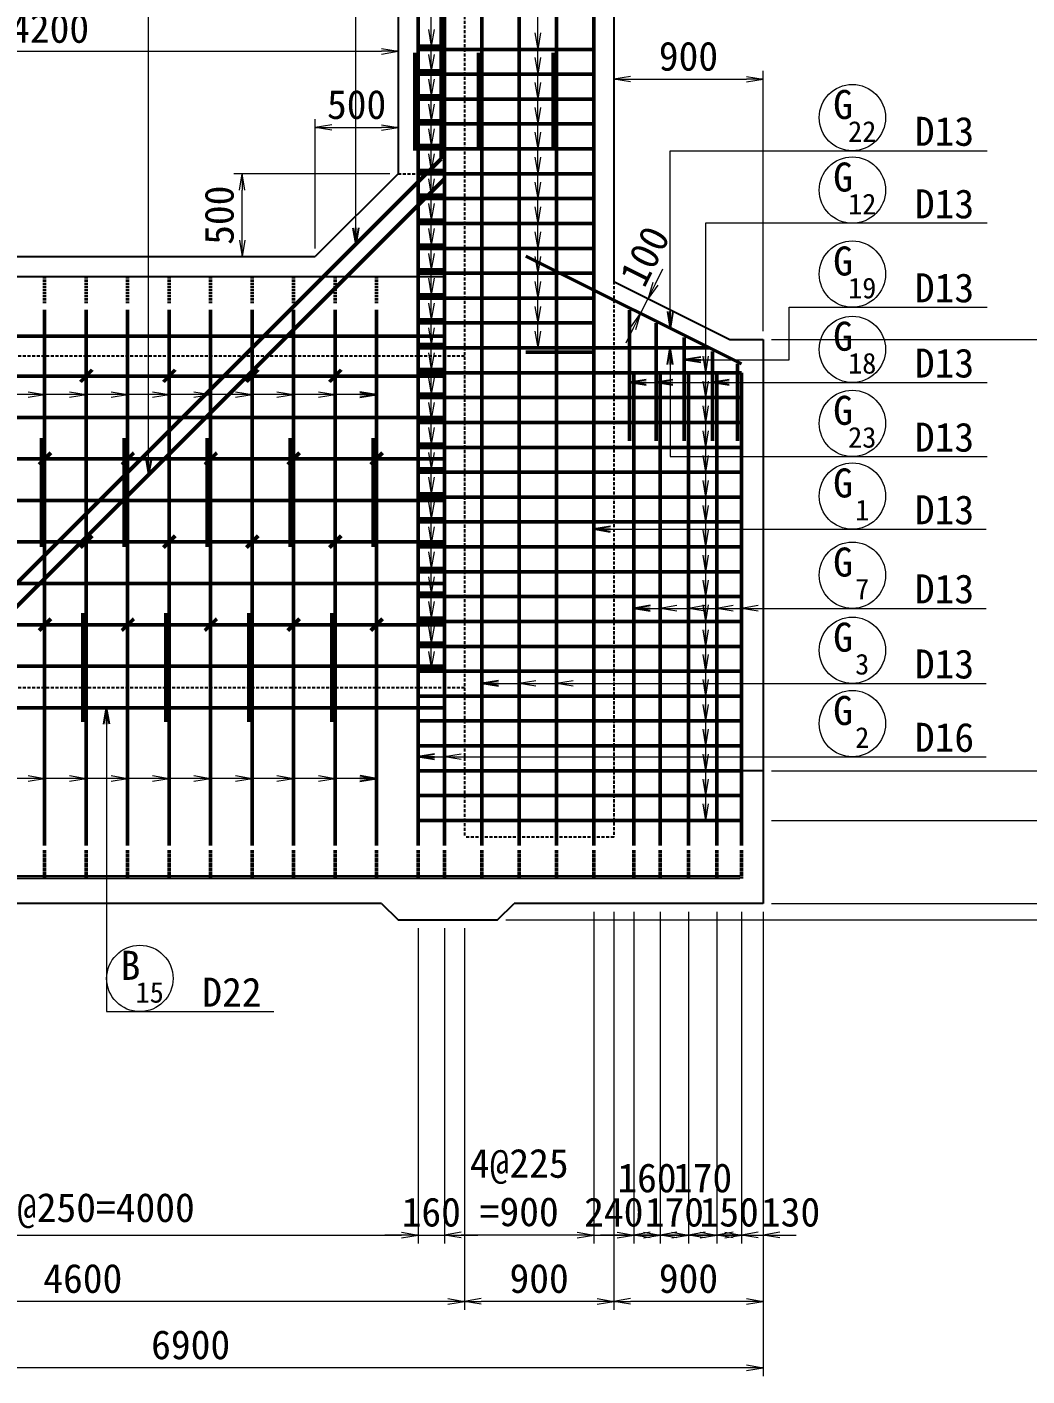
# Model space of a CAD drawing. Header units: millimetres. Extents: x 169470 to 758170, y -17820 to 11880.
# Drawn here: x 322708 to 328735, y -6725 to 1410 of the extents above; entities that cross this region are included whole.
import ezdxf
from ezdxf.enums import TextEntityAlignment as Align

# ---------------------------------------------------------------- set-up
doc = ezdxf.new("R2010")
doc.units = ezdxf.units.MM
doc.header["$LTSCALE"] = 50
doc.header["$PDSIZE"] = 300
doc.linetypes.add('DASHED2', pattern=[0.375, 0.25, -0.125])
doc.layers.get('Defpoints').update_dxf_attribs({"color": 151})
for name, color, linetype, lineweight in [('D-STR', 1, 'Continuous', 25), ('D-STR-DIM', 7, 'Continuous', 13), ('D-STR-HTXT', 7, 'Continuous', 13), ('D-STR-STR1', 2, 'Continuous', 50), ('D-STR-STR3', 4, 'Continuous', 50), ('D-STR-STR4', 1, 'Continuous', 50), ('D-STR-STR5', 6, 'Continuous', 50), ('D-STR-TXT', 7, 'Continuous', 13)]:
    doc.layers.add(name, color=color, linetype=linetype, lineweight=lineweight)
doc.styles.add('YOKO_GOTHIC', font='MS Gothic.ttf')
doc.dimstyles.new('S50', dxfattribs={"dimscale": 50, "dimtxt": 3.5, "dimasz": 2, "dimexe": 1, "dimexo": 1, "dimgap": 1, "dimtad": 1, "dimdec": 0, "dimzin": 1, "dimdsep": 46, "dimtxsty": 'YOKO_GOTHIC', "dimblk": 'OPEN', "dimcen": 0, "dimclrd": 256, "dimclre": 256, "dimclrt": 256, "dimaunit": 1, "dimadec": 3, "dimazin": 0, "dimtfac": 1, "dimtdec": 0, "dimtix": 1, "dimtmove": 2, "dimatfit": 3, "dimldrblk": 'OPEN', "dimfxl": 1, "dimlwd": -1, "dimlwe": -1, "dimarcsym": 2})

# ---------------------------------------------------------------- blocks, each defined once
blk = doc.blocks.new('_Open')
at = {"color": 0, "linetype": 'ByBlock', "lineweight": -2}
for p, q in [((-1, 0.167), (0, 0)), ((-1, -0.167), (0, 0)), ((0, 0), (-1, 0))]:
    blk.add_line(p, q, dxfattribs=at)
blk = doc.blocks.new('*D3382')
at = {"layer": 'D-STR-DIM', "transparency": 16777216}
for p, q in [((327044.2, 4425.4), (331144.3, 4425.4)), ((331094.3, -3774.6), (331094.3, 4325.4)), ((327194.3, -3874.6), (331144.3, -3874.6))]:
    blk.add_line(p, q, dxfattribs=at)
at = {"layer": 'Defpoints', "color": 0, "transparency": 16777216}
for p in [(326994.2, 4425.4), (331094.3, 4425.4), (327144.3, -3874.6)]:
    blk.add_point(p, dxfattribs=at)
at = {"layer": 'D-STR-DIM', "transparency": 16777216, "xscale": 100, "yscale": 100, "zscale": 100}
for p, rotation in [((331094.3, 4425.4), 90), ((331094.3, -3874.6), 270)]:
    blk.add_blockref('_Open', p, dxfattribs=dict(at, rotation=rotation))
at = {"layer": 'D-STR-DIM', "transparency": 16777216, "insert": (330956.8, 275.4), "char_height": 175, "attachment_point": 5, "rotation": 90, "style": 'YOKO_GOTHIC'}
blk.add_mtext('8300', dxfattribs=at)
blk = doc.blocks.new('*D3383')
at = {"layer": 'D-STR-DIM', "transparency": 16777216}
for p, q in [((327194.3, -3074.6), (330394.3, -3074.6)), ((330344.3, -3774.6), (330344.3, -3174.6)), ((327194.3, -3874.6), (330394.3, -3874.6))]:
    blk.add_line(p, q, dxfattribs=at)
at = {"layer": 'Defpoints', "color": 0, "transparency": 16777216}
for p in [(327144.3, -3074.6), (330344.3, -3074.6), (327144.3, -3874.6)]:
    blk.add_point(p, dxfattribs=at)
at = {"layer": 'D-STR-DIM', "transparency": 16777216, "xscale": 100, "yscale": 100, "zscale": 100}
for p, rotation in [((330344.3, -3074.6), 90), ((330344.3, -3874.6), 270)]:
    blk.add_blockref('_Open', p, dxfattribs=dict(at, rotation=rotation))
at = {"layer": 'D-STR-DIM', "transparency": 16777216, "insert": (330206.8, -3474.6), "char_height": 175, "attachment_point": 5, "rotation": 90, "style": 'YOKO_GOTHIC'}
blk.add_mtext('800', dxfattribs=at)
blk = doc.blocks.new('*D3384')
at = {"layer": 'D-STR-DIM', "transparency": 16777216}
for p, q in [((327044.3, 3725.4), (330394.3, 3725.4)), ((330344.3, -374.6), (330344.3, 3625.4)), ((327194.3, -474.6), (330394.3, -474.6))]:
    blk.add_line(p, q, dxfattribs=at)
at = {"layer": 'Defpoints', "color": 0, "transparency": 16777216}
for p in [(326994.3, 3725.4), (330344.3, 3725.4), (327144.3, -474.6)]:
    blk.add_point(p, dxfattribs=at)
at = {"layer": 'D-STR-DIM', "transparency": 16777216, "xscale": 100, "yscale": 100, "zscale": 100}
for p, rotation in [((330344.3, 3725.4), 90), ((330344.3, -474.6), 270)]:
    blk.add_blockref('_Open', p, dxfattribs=dict(at, rotation=rotation))
at = {"layer": 'D-STR-DIM', "transparency": 16777216, "insert": (330206.8, 1625.4), "char_height": 175, "attachment_point": 5, "rotation": 90, "style": 'YOKO_GOTHIC'}
blk.add_mtext('4200', dxfattribs=at)
blk = doc.blocks.new('*D4557')
at = {"layer": 'D-STR-DIM', "transparency": 16777216}
for p, q in [((324444.3, 75.4), (324444.3, 854.3)), ((324944.3, 575.4), (324944.3, 854.3)), ((324544.3, 804.3), (324844.3, 804.3))]:
    blk.add_line(p, q, dxfattribs=at)
at = {"layer": 'Defpoints', "color": 0, "transparency": 16777216}
for p in [(324944.3, 804.3), (324944.3, 525.4), (324444.3, 25.4)]:
    blk.add_point(p, dxfattribs=at)
at = {"layer": 'D-STR-DIM', "transparency": 16777216, "xscale": 100, "yscale": 100, "zscale": 100, "rotation": 180}
blk.add_blockref('_Open', (324444.3, 804.3), dxfattribs=at)
at = {"layer": 'D-STR-DIM', "transparency": 16777216, "xscale": 100, "yscale": 100, "zscale": 100}
blk.add_blockref('_Open', (324944.3, 804.3), dxfattribs=at)
at = {"layer": 'D-STR-DIM', "transparency": 16777216, "insert": (324694.3, 941.8), "char_height": 175, "attachment_point": 5, "style": 'YOKO_GOTHIC'}
blk.add_mtext('500', dxfattribs=at)
blk = doc.blocks.new('*D3386')
at = {"layer": 'D-STR-DIM', "transparency": 16777216}
for p, q in [((320244, -3924.6), (320244, -6724.6)), ((327144.3, -3924.6), (327144.3, -6724.6)), ((327044.3, -6674.6), (320344, -6674.6))]:
    blk.add_line(p, q, dxfattribs=at)
at = {"layer": 'Defpoints', "color": 0, "transparency": 16777216}
for p in [(320244, -3874.6), (327144.3, -3874.6), (320244, -6674.6)]:
    blk.add_point(p, dxfattribs=at)
at = {"layer": 'D-STR-DIM', "transparency": 16777216, "xscale": 100, "yscale": 100, "zscale": 100, "rotation": 180}
blk.add_blockref('_Open', (320244, -6674.6), dxfattribs=at)
at = {"layer": 'D-STR-DIM', "transparency": 16777216, "xscale": 100, "yscale": 100, "zscale": 100}
blk.add_blockref('_Open', (327144.3, -6674.6), dxfattribs=at)
at = {"layer": 'D-STR-DIM', "transparency": 16777216, "insert": (323694.2, -6537.1), "char_height": 175, "attachment_point": 5, "style": 'YOKO_GOTHIC'}
blk.add_mtext('6900', dxfattribs=at)
blk = doc.blocks.new('*D3387')
at = {"layer": 'D-STR-DIM', "transparency": 16777216}
for p, q in [((326244.3, -3924.6), (326244.3, -6324.6)), ((327144.3, -3924.6), (327144.3, -6324.6)), ((327044.3, -6274.6), (326344.3, -6274.6))]:
    blk.add_line(p, q, dxfattribs=at)
at = {"layer": 'Defpoints', "color": 0, "transparency": 16777216}
for p in [(326244.3, -3874.6), (327144.3, -3874.6), (326244.3, -6274.6)]:
    blk.add_point(p, dxfattribs=at)
at = {"layer": 'D-STR-DIM', "transparency": 16777216, "xscale": 100, "yscale": 100, "zscale": 100, "rotation": 180}
blk.add_blockref('_Open', (326244.3, -6274.6), dxfattribs=at)
at = {"layer": 'D-STR-DIM', "transparency": 16777216, "xscale": 100, "yscale": 100, "zscale": 100}
blk.add_blockref('_Open', (327144.3, -6274.6), dxfattribs=at)
at = {"layer": 'D-STR-DIM', "transparency": 16777216, "insert": (326694.3, -6137.1), "char_height": 175, "attachment_point": 5, "style": 'YOKO_GOTHIC'}
blk.add_mtext('900', dxfattribs=at)
blk = doc.blocks.new('*D3388')
at = {"layer": 'D-STR-DIM', "transparency": 16777216}
for p, q in [((326244.3, -3924.6), (326244.3, -6324.6)), ((325344.3, -4024.6), (325344.3, -6324.6)), ((326144.3, -6274.6), (325444.3, -6274.6))]:
    blk.add_line(p, q, dxfattribs=at)
at = {"layer": 'Defpoints', "color": 0, "transparency": 16777216}
for p in [(326244.3, -3874.6), (325344.3, -3974.6), (325344.3, -6274.6)]:
    blk.add_point(p, dxfattribs=at)
at = {"layer": 'D-STR-DIM', "transparency": 16777216, "xscale": 100, "yscale": 100, "zscale": 100, "rotation": 180}
blk.add_blockref('_Open', (325344.3, -6274.6), dxfattribs=at)
at = {"layer": 'D-STR-DIM', "transparency": 16777216, "xscale": 100, "yscale": 100, "zscale": 100}
blk.add_blockref('_Open', (326244.3, -6274.6), dxfattribs=at)
at = {"layer": 'D-STR-DIM', "transparency": 16777216, "insert": (325794.3, -6137.1), "char_height": 175, "attachment_point": 5, "style": 'YOKO_GOTHIC'}
blk.add_mtext('900', dxfattribs=at)
blk = doc.blocks.new('*D3389')
at = {"layer": 'D-STR-DIM', "transparency": 16777216}
for p, q in [((320744, -3924.6), (320744, -6324.6)), ((325344.3, -4024.6), (325344.3, -6324.6)), ((325244.3, -6274.6), (320844, -6274.6))]:
    blk.add_line(p, q, dxfattribs=at)
at = {"layer": 'Defpoints', "color": 0, "transparency": 16777216}
for p in [(320744, -3874.6), (325344.3, -3974.6), (320744, -6274.6)]:
    blk.add_point(p, dxfattribs=at)
at = {"layer": 'D-STR-DIM', "transparency": 16777216, "xscale": 100, "yscale": 100, "zscale": 100, "rotation": 180}
blk.add_blockref('_Open', (320744, -6274.6), dxfattribs=at)
at = {"layer": 'D-STR-DIM', "transparency": 16777216, "xscale": 100, "yscale": 100, "zscale": 100}
blk.add_blockref('_Open', (325344.3, -6274.6), dxfattribs=at)
at = {"layer": 'D-STR-DIM', "transparency": 16777216, "insert": (323044.2, -6137.1), "char_height": 175, "attachment_point": 5, "style": 'YOKO_GOTHIC'}
blk.add_mtext('4600', dxfattribs=at)
blk = doc.blocks.new('*D3391')
at = {"layer": 'D-STR-DIM', "transparency": 16777216}
for p, q in [((321064, -3924.6), (321064, -5924.6)), ((325064.3, -4024.6), (325064.3, -5924.6)), ((321164, -5874.6), (324964.3, -5874.6))]:
    blk.add_line(p, q, dxfattribs=at)
at = {"layer": 'Defpoints', "color": 0, "transparency": 16777216}
for p in [(321064, -3874.6), (325064.3, -3974.6), (325064.3, -5874.6)]:
    blk.add_point(p, dxfattribs=at)
at = {"layer": 'D-STR-DIM', "transparency": 16777216, "xscale": 100, "yscale": 100, "zscale": 100, "rotation": 180}
blk.add_blockref('_Open', (321064, -5874.6), dxfattribs=at)
at = {"layer": 'D-STR-DIM', "transparency": 16777216, "xscale": 100, "yscale": 100, "zscale": 100}
blk.add_blockref('_Open', (325064.3, -5874.6), dxfattribs=at)
at = {"layer": 'D-STR-DIM', "transparency": 16777216, "insert": (323064.2, -5727.7), "char_height": 175, "attachment_point": 5, "style": 'YOKO_GOTHIC'}
blk.add_mtext('16@250=4000', dxfattribs=at)
blk = doc.blocks.new('*D3392')
at = {"layer": 'D-STR-DIM', "transparency": 16777216}
for p, q in [((325064.3, -4024.6), (325064.3, -5924.6)), ((325224.3, -4024.6), (325224.3, -5924.6)), ((324964.3, -5874.6), (324864.3, -5874.6)), ((325064.3, -5874.6), (325224.3, -5874.6)), ((325324.3, -5874.6), (325424.3, -5874.6))]:
    blk.add_line(p, q, dxfattribs=at)
at = {"layer": 'Defpoints', "color": 0, "transparency": 16777216}
for p in [(325064.3, -3974.6), (325224.3, -3974.6), (325224.3, -5874.6)]:
    blk.add_point(p, dxfattribs=at)
at = {"layer": 'D-STR-DIM', "transparency": 16777216, "xscale": 100, "yscale": 100, "zscale": 100}
blk.add_blockref('_Open', (325064.3, -5874.6), dxfattribs=at)
at = {"layer": 'D-STR-DIM', "transparency": 16777216, "xscale": 100, "yscale": 100, "zscale": 100, "rotation": 180}
blk.add_blockref('_Open', (325224.3, -5874.6), dxfattribs=at)
at = {"layer": 'D-STR-DIM', "transparency": 16777216, "insert": (325144.3, -5737.1), "char_height": 175, "attachment_point": 5, "style": 'YOKO_GOTHIC'}
blk.add_mtext('160', dxfattribs=at)
blk = doc.blocks.new('*D3393')
at = {"layer": 'D-STR-DIM', "transparency": 16777216}
for p, q in [((326124.3, -3924.6), (326124.3, -5924.6)), ((326364.3, -3924.6), (326364.3, -5924.6)), ((326024.3, -5874.6), (325924.3, -5874.6)), ((326124.3, -5874.6), (326364.3, -5874.6)), ((326464.3, -5874.6), (326564.3, -5874.6))]:
    blk.add_line(p, q, dxfattribs=at)
at = {"layer": 'Defpoints', "color": 0, "transparency": 16777216}
for p in [(326124.3, -3874.6), (326364.3, -3874.6), (326364.3, -5874.6)]:
    blk.add_point(p, dxfattribs=at)
at = {"layer": 'D-STR-DIM', "transparency": 16777216, "xscale": 100, "yscale": 100, "zscale": 100}
blk.add_blockref('_Open', (326124.3, -5874.6), dxfattribs=at)
at = {"layer": 'D-STR-DIM', "transparency": 16777216, "xscale": 100, "yscale": 100, "zscale": 100, "rotation": 180}
blk.add_blockref('_Open', (326364.3, -5874.6), dxfattribs=at)
at = {"layer": 'D-STR-DIM', "transparency": 16777216, "insert": (326244.3, -5737.1), "char_height": 175, "attachment_point": 5, "style": 'YOKO_GOTHIC'}
blk.add_mtext('240', dxfattribs=at)
blk = doc.blocks.new('*D3395')
at = {"layer": 'D-STR-DIM', "transparency": 16777216}
for p, q in [((326124.3, -3924.6), (326124.3, -5924.6)), ((325224.3, -4024.6), (325224.3, -5924.6)), ((326024.3, -5874.6), (325324.3, -5874.6))]:
    blk.add_line(p, q, dxfattribs=at)
at = {"layer": 'Defpoints', "color": 0, "transparency": 16777216}
for p in [(326124.3, -3874.6), (325224.3, -3974.6), (325224.3, -5874.6)]:
    blk.add_point(p, dxfattribs=at)
at = {"layer": 'D-STR-DIM', "transparency": 16777216, "xscale": 100, "yscale": 100, "zscale": 100, "rotation": 180}
blk.add_blockref('_Open', (325224.3, -5874.6), dxfattribs=at)
at = {"layer": 'D-STR-DIM', "transparency": 16777216, "xscale": 100, "yscale": 100, "zscale": 100}
blk.add_blockref('_Open', (326124.3, -5874.6), dxfattribs=at)
at = {"layer": 'D-STR-DIM', "transparency": 16777216, "insert": (325674.3, -5589), "char_height": 175, "attachment_point": 5, "style": 'YOKO_GOTHIC'}
blk.add_mtext('4@225\\P=900', dxfattribs=at)
blk = doc.blocks.new('*D3396')
at = {"layer": 'D-STR-DIM', "transparency": 16777216}
for p, q in [((326364.3, -3924.6), (326364.3, -5924.6)), ((326524.3, -3924.6), (326524.3, -5924.6)), ((326264.3, -5874.6), (326164.3, -5874.6)), ((326364.3, -5874.6), (326524.3, -5874.6)), ((326624.3, -5874.6), (326724.3, -5874.6))]:
    blk.add_line(p, q, dxfattribs=at)
at = {"layer": 'Defpoints', "color": 0, "transparency": 16777216}
for p in [(326364.3, -3874.6), (326524.3, -3874.6), (326524.3, -5874.6)]:
    blk.add_point(p, dxfattribs=at)
at = {"layer": 'D-STR-DIM', "transparency": 16777216, "xscale": 100, "yscale": 100, "zscale": 100}
blk.add_blockref('_Open', (326364.3, -5874.6), dxfattribs=at)
at = {"layer": 'D-STR-DIM', "transparency": 16777216, "xscale": 100, "yscale": 100, "zscale": 100, "rotation": 180}
blk.add_blockref('_Open', (326524.3, -5874.6), dxfattribs=at)
at = {"layer": 'D-STR-DIM', "transparency": 16777216, "insert": (326444.3, -5530.8), "char_height": 175, "attachment_point": 5, "style": 'YOKO_GOTHIC'}
blk.add_mtext('160', dxfattribs=at)
blk = doc.blocks.new('*D4558')
at = {"layer": 'D-STR-DIM', "transparency": 16777216}
for p, q in [((327014.3, -3924.6), (327014.3, -5924.6)), ((327144.3, -3924.6), (327144.3, -5924.6)), ((326914.3, -5874.6), (326814.3, -5874.6)), ((327014.3, -5874.6), (327144.3, -5874.6)), ((327244.3, -5874.6), (327344.3, -5874.6))]:
    blk.add_line(p, q, dxfattribs=at)
at = {"layer": 'Defpoints', "color": 0, "transparency": 16777216}
for p in [(327014.3, -3874.6), (327144.3, -3874.6), (327144.3, -5874.6)]:
    blk.add_point(p, dxfattribs=at)
at = {"layer": 'D-STR-DIM', "transparency": 16777216, "xscale": 100, "yscale": 100, "zscale": 100}
blk.add_blockref('_Open', (327014.3, -5874.6), dxfattribs=at)
at = {"layer": 'D-STR-DIM', "transparency": 16777216, "xscale": 100, "yscale": 100, "zscale": 100, "rotation": 180}
blk.add_blockref('_Open', (327144.3, -5874.6), dxfattribs=at)
at = {"layer": 'D-STR-DIM', "transparency": 16777216, "insert": (327309.6, -5737.1), "char_height": 175, "attachment_point": 5, "style": 'YOKO_GOTHIC'}
blk.add_mtext('130', dxfattribs=at)
blk = doc.blocks.new('*D3397')
at = {"layer": 'D-STR-DIM', "transparency": 16777216}
for p, q in [((326524.3, -3924.6), (326524.3, -5924.6)), ((326694.3, -3924.6), (326694.3, -5924.6)), ((326424.3, -5874.6), (326324.3, -5874.6)), ((326524.3, -5874.6), (326694.3, -5874.6)), ((326794.3, -5874.6), (326894.3, -5874.6))]:
    blk.add_line(p, q, dxfattribs=at)
at = {"layer": 'Defpoints', "color": 0, "transparency": 16777216}
for p in [(326524.3, -3874.6), (326694.3, -3874.6), (326694.3, -5874.6)]:
    blk.add_point(p, dxfattribs=at)
at = {"layer": 'D-STR-DIM', "transparency": 16777216, "xscale": 100, "yscale": 100, "zscale": 100}
blk.add_blockref('_Open', (326524.3, -5874.6), dxfattribs=at)
at = {"layer": 'D-STR-DIM', "transparency": 16777216, "xscale": 100, "yscale": 100, "zscale": 100, "rotation": 180}
blk.add_blockref('_Open', (326694.3, -5874.6), dxfattribs=at)
at = {"layer": 'D-STR-DIM', "transparency": 16777216, "insert": (326609.3, -5737.1), "char_height": 175, "attachment_point": 5, "style": 'YOKO_GOTHIC'}
blk.add_mtext('170', dxfattribs=at)
blk = doc.blocks.new('*D3398')
at = {"layer": 'D-STR-DIM', "transparency": 16777216}
for p, q in [((326694.3, -3924.6), (326694.3, -5924.6)), ((326864.3, -3924.6), (326864.3, -5924.6)), ((326594.3, -5874.6), (326494.3, -5874.6)), ((326694.3, -5874.6), (326864.3, -5874.6)), ((326964.3, -5874.6), (327064.3, -5874.6))]:
    blk.add_line(p, q, dxfattribs=at)
at = {"layer": 'Defpoints', "color": 0, "transparency": 16777216}
for p in [(326694.3, -3874.6), (326864.3, -3874.6), (326864.3, -5874.6)]:
    blk.add_point(p, dxfattribs=at)
at = {"layer": 'D-STR-DIM', "transparency": 16777216, "xscale": 100, "yscale": 100, "zscale": 100}
blk.add_blockref('_Open', (326694.3, -5874.6), dxfattribs=at)
at = {"layer": 'D-STR-DIM', "transparency": 16777216, "xscale": 100, "yscale": 100, "zscale": 100, "rotation": 180}
blk.add_blockref('_Open', (326864.3, -5874.6), dxfattribs=at)
at = {"layer": 'D-STR-DIM', "transparency": 16777216, "insert": (326779.3, -5530.8), "char_height": 175, "attachment_point": 5, "style": 'YOKO_GOTHIC'}
blk.add_mtext('170', dxfattribs=at)
blk = doc.blocks.new('*D3399')
at = {"layer": 'D-STR-DIM', "transparency": 16777216}
for p, q in [((326864.3, -3924.6), (326864.3, -5924.6)), ((327014.3, -3924.6), (327014.3, -5924.6)), ((326764.3, -5874.6), (326664.3, -5874.6)), ((326864.3, -5874.6), (327014.3, -5874.6)), ((327114.3, -5874.6), (327214.3, -5874.6))]:
    blk.add_line(p, q, dxfattribs=at)
at = {"layer": 'Defpoints', "color": 0, "transparency": 16777216}
for p in [(326864.3, -3874.6), (327014.3, -3874.6), (327014.3, -5874.6)]:
    blk.add_point(p, dxfattribs=at)
at = {"layer": 'D-STR-DIM', "transparency": 16777216, "xscale": 100, "yscale": 100, "zscale": 100}
blk.add_blockref('_Open', (326864.3, -5874.6), dxfattribs=at)
at = {"layer": 'D-STR-DIM', "transparency": 16777216, "xscale": 100, "yscale": 100, "zscale": 100, "rotation": 180}
blk.add_blockref('_Open', (327014.3, -5874.6), dxfattribs=at)
at = {"layer": 'D-STR-DIM', "transparency": 16777216, "insert": (326939.3, -5737.1), "char_height": 175, "attachment_point": 5, "style": 'YOKO_GOTHIC'}
blk.add_mtext('150', dxfattribs=at)
blk = doc.blocks.new('*D4553')
at = {"layer": 'D-STR-DIM', "transparency": 16777216}
for p, q in [((331094.3, -3774.6), (331094.3, -3674.6)), ((327194.3, -3874.6), (331144.3, -3874.6)), ((331094.3, -3974.6), (331094.3, -3874.6)), ((325594.3, -3974.6), (331144.3, -3974.6)), ((331094.3, -4074.6), (331094.3, -4174.6))]:
    blk.add_line(p, q, dxfattribs=at)
at = {"layer": 'Defpoints', "color": 0, "transparency": 16777216}
for p in [(327144.3, -3874.6), (331094.3, -3874.6), (325544.3, -3974.6)]:
    blk.add_point(p, dxfattribs=at)
at = {"layer": 'D-STR-DIM', "transparency": 16777216, "xscale": 100, "yscale": 100, "zscale": 100}
for p, rotation in [((331094.3, -3874.6), 270), ((331094.3, -3974.6), 90)]:
    blk.add_blockref('_Open', p, dxfattribs=dict(at, rotation=rotation))
at = {"layer": 'D-STR-DIM', "transparency": 16777216, "insert": (330956.8, -3924.6), "char_height": 175, "attachment_point": 5, "rotation": 90, "style": 'YOKO_GOTHIC'}
blk.add_mtext('100', dxfattribs=at)
blk = doc.blocks.new('*D3362')
at = {"layer": 'D-STR-DIM', "transparency": 16777216}
for p, q in [((327044.3, 4425.4), (330744.3, 4425.4)), ((330694.3, 4325.4), (330694.3, -374.6)), ((327194.3, -474.6), (330744.3, -474.6))]:
    blk.add_line(p, q, dxfattribs=at)
at = {"layer": 'Defpoints', "color": 0, "transparency": 16777216}
for p in [(326994.3, 4425.4), (327144.3, -474.6), (330694.3, -474.6)]:
    blk.add_point(p, dxfattribs=at)
at = {"layer": 'D-STR-DIM', "transparency": 16777216, "xscale": 100, "yscale": 100, "zscale": 100}
for p, rotation in [((330694.3, 4425.4), 90), ((330694.3, -474.6), 270)]:
    blk.add_blockref('_Open', p, dxfattribs=dict(at, rotation=rotation))
at = {"layer": 'D-STR-DIM', "transparency": 16777216, "insert": (330556.8, 1975.4), "char_height": 175, "attachment_point": 5, "rotation": 90, "style": 'YOKO_GOTHIC'}
blk.add_mtext('4900', dxfattribs=at)
blk = doc.blocks.new('*D3363')
at = {"layer": 'D-STR-DIM', "transparency": 16777216}
for p, q in [((327194.3, -474.6), (330744.3, -474.6)), ((330694.3, -574.6), (330694.3, -3774.6)), ((327194.3, -3874.6), (330744.3, -3874.6))]:
    blk.add_line(p, q, dxfattribs=at)
at = {"layer": 'Defpoints', "color": 0, "transparency": 16777216}
for p in [(327144.3, -474.6), (327144.3, -3874.6), (330694.3, -3874.6)]:
    blk.add_point(p, dxfattribs=at)
at = {"layer": 'D-STR-DIM', "transparency": 16777216, "xscale": 100, "yscale": 100, "zscale": 100}
for p, rotation in [((330694.3, -474.6), 90), ((330694.3, -3874.6), 270)]:
    blk.add_blockref('_Open', p, dxfattribs=dict(at, rotation=rotation))
at = {"layer": 'D-STR-DIM', "transparency": 16777216, "insert": (330556.8, -2174.6), "char_height": 175, "attachment_point": 5, "rotation": 90, "style": 'YOKO_GOTHIC'}
blk.add_mtext('3400', dxfattribs=at)
blk = doc.blocks.new('*D3364')
at = {"layer": 'D-STR-DIM', "transparency": 16777216}
for p, q in [((327194.3, -474.6), (330394.3, -474.6)), ((330344.3, -574.6), (330344.3, -2974.6)), ((327194.3, -3074.6), (330394.3, -3074.6))]:
    blk.add_line(p, q, dxfattribs=at)
at = {"layer": 'Defpoints', "color": 0, "transparency": 16777216}
for p in [(327144.3, -474.6), (327144.3, -3074.6), (330344.3, -3074.6)]:
    blk.add_point(p, dxfattribs=at)
at = {"layer": 'D-STR-DIM', "transparency": 16777216, "xscale": 100, "yscale": 100, "zscale": 100}
for p, rotation in [((330344.3, -474.6), 90), ((330344.3, -3074.6), 270)]:
    blk.add_blockref('_Open', p, dxfattribs=dict(at, rotation=rotation))
at = {"layer": 'D-STR-DIM', "transparency": 16777216, "insert": (330206.8, -1774.6), "char_height": 175, "attachment_point": 5, "rotation": 90, "style": 'YOKO_GOTHIC'}
blk.add_mtext('2600', dxfattribs=at)
blk = doc.blocks.new('*D3365')
at = {"layer": 'D-STR-DIM', "transparency": 16777216}
for p, q in [((327194.3, -3374.6), (330019.3, -3374.6)), ((329969.3, -3774.6), (329969.3, -3474.6)), ((327194.3, -3874.6), (330019.3, -3874.6))]:
    blk.add_line(p, q, dxfattribs=at)
at = {"layer": 'Defpoints', "color": 0, "transparency": 16777216}
for p in [(327144.3, -3374.6), (329969.3, -3374.6), (327144.3, -3874.6)]:
    blk.add_point(p, dxfattribs=at)
at = {"layer": 'D-STR-DIM', "transparency": 16777216, "xscale": 100, "yscale": 100, "zscale": 100}
for p, rotation in [((329969.3, -3374.6), 90), ((329969.3, -3874.6), 270)]:
    blk.add_blockref('_Open', p, dxfattribs=dict(at, rotation=rotation))
at = {"layer": 'D-STR-DIM', "transparency": 16777216, "insert": (329831.8, -3624.6), "char_height": 175, "attachment_point": 5, "rotation": 90, "style": 'YOKO_GOTHIC'}
blk.add_mtext('500', dxfattribs=at)
blk = doc.blocks.new('*D3366')
at = {"layer": 'D-STR-DIM', "transparency": 16777216}
for p, q in [((327044.3, 4125.4), (330019.3, 4125.4)), ((329969.3, -3274.6), (329969.3, 4025.4)), ((327194.3, -3374.6), (330019.3, -3374.6))]:
    blk.add_line(p, q, dxfattribs=at)
at = {"layer": 'Defpoints', "color": 0, "transparency": 16777216}
for p in [(326994.3, 4125.4), (329969.3, 4125.4), (327144.3, -3374.6)]:
    blk.add_point(p, dxfattribs=at)
at = {"layer": 'D-STR-DIM', "transparency": 16777216, "xscale": 100, "yscale": 100, "zscale": 100}
for p, rotation in [((329969.3, 4125.4), 90), ((329969.3, -3374.6), 270)]:
    blk.add_blockref('_Open', p, dxfattribs=dict(at, rotation=rotation))
at = {"layer": 'D-STR-DIM', "transparency": 16777216, "insert": (329822.5, 375.4), "char_height": 175, "attachment_point": 5, "rotation": 90, "style": 'YOKO_GOTHIC'}
blk.add_mtext('50@150=7500', dxfattribs=at)
blk = doc.blocks.new('*D4554')
at = {"layer": 'D-STR-DIM', "transparency": 16777216}
for p, q in [((324894.3, 525.4), (323954.8, 525.4)), ((324004.8, 125.4), (324004.8, 425.4)), ((324394.3, 25.4), (323954.8, 25.4))]:
    blk.add_line(p, q, dxfattribs=at)
at = {"layer": 'Defpoints', "color": 0, "transparency": 16777216}
for p in [(324004.8, 525.4), (324944.3, 525.4), (324444.3, 25.4)]:
    blk.add_point(p, dxfattribs=at)
at = {"layer": 'D-STR-DIM', "transparency": 16777216, "xscale": 100, "yscale": 100, "zscale": 100}
for p, rotation in [((324004.8, 525.4), 90), ((324004.8, 25.4), 270)]:
    blk.add_blockref('_Open', p, dxfattribs=dict(at, rotation=rotation))
at = {"layer": 'D-STR-DIM', "transparency": 16777216, "insert": (323867.3, 275.4), "char_height": 175, "attachment_point": 5, "rotation": 90, "style": 'YOKO_GOTHIC'}
blk.add_mtext('500', dxfattribs=at)
blk = doc.blocks.new('*D4556')
at = {"layer": 'D-STR-DIM', "transparency": 16777216}
for p, q in [((320744, -324.6), (320744, 1313.6)), ((320844, 1263.6), (324844.3, 1263.6)), ((324944.3, 1213.6), (324944.3, 1213.6))]:
    blk.add_line(p, q, dxfattribs=at)
at = {"layer": 'Defpoints', "color": 0, "transparency": 16777216}
for p in [(324944.3, 1263.6), (324944.3, 1263.6), (320744, -374.6)]:
    blk.add_point(p, dxfattribs=at)
at = {"layer": 'D-STR-DIM', "transparency": 16777216, "xscale": 100, "yscale": 100, "zscale": 100, "rotation": 180}
blk.add_blockref('_Open', (320744, 1263.6), dxfattribs=at)
at = {"layer": 'D-STR-DIM', "transparency": 16777216, "xscale": 100, "yscale": 100, "zscale": 100}
blk.add_blockref('_Open', (324944.3, 1263.6), dxfattribs=at)
at = {"layer": 'D-STR-DIM', "transparency": 16777216, "insert": (322844.2, 1401.1), "char_height": 175, "attachment_point": 5, "style": 'YOKO_GOTHIC'}
blk.add_mtext('4200', dxfattribs=at)
blk = doc.blocks.new('*D3401')
at = {"layer": 'D-STR-DIM', "transparency": 16777216}
for p, q in [((326244.3, 425.4), (326244.3, 1145.6)), ((327144.3, -424.6), (327144.3, 1145.6)), ((326344.3, 1095.6), (327044.3, 1095.6))]:
    blk.add_line(p, q, dxfattribs=at)
at = {"layer": 'Defpoints', "color": 0, "transparency": 16777216}
for p in [(327144.3, 1095.6), (326244.3, 375.4), (327144.3, -474.6)]:
    blk.add_point(p, dxfattribs=at)
at = {"layer": 'D-STR-DIM', "transparency": 16777216, "xscale": 100, "yscale": 100, "zscale": 100, "rotation": 180}
blk.add_blockref('_Open', (326244.3, 1095.6), dxfattribs=at)
at = {"layer": 'D-STR-DIM', "transparency": 16777216, "xscale": 100, "yscale": 100, "zscale": 100}
blk.add_blockref('_Open', (327144.3, 1095.6), dxfattribs=at)
at = {"layer": 'D-STR-DIM', "transparency": 16777216, "insert": (326694.3, 1233.1), "char_height": 175, "attachment_point": 5, "style": 'YOKO_GOTHIC'}
blk.add_mtext('900', dxfattribs=at)
blk = doc.blocks.new('*D3928')
at = {"layer": 'D-STR-DIM', "transparency": 16777216}
for p, q in [((326495.5, -138.3), (326540.2, -48.9)), ((326406, -317.2), (326450.7, -227.8)), ((326453.8, -229.3), (326495.5, -250.1)), ((326409, -318.7), (326450.7, -339.6)), ((326361.3, -406.7), (326316.6, -496.1))]:
    blk.add_line(p, q, dxfattribs=at)
at = {"layer": 'Defpoints', "color": 0, "transparency": 16777216}
for p in [(326409, -206.9), (326450.7, -227.8), (326364.3, -296.4)]:
    blk.add_point(p, dxfattribs=at)
at = {"layer": 'D-STR-DIM', "transparency": 16777216, "xscale": 100, "yscale": 100, "zscale": 100}
for p, rotation in [((326450.7, -227.8), 243.4349488229313), ((326406, -317.2), 63.43494882293132)]:
    blk.add_blockref('_Open', p, dxfattribs=dict(at, rotation=rotation))
at = {"layer": 'D-STR-DIM', "transparency": 16777216, "insert": (326430.8, 28.6), "char_height": 175, "attachment_point": 5, "rotation": 63.43495, "style": 'YOKO_GOTHIC'}
blk.add_mtext('100', dxfattribs=at)

msp = doc.modelspace()

# ---------------------------------------------------------------- linework, layer by layer
at = {"layer": 'D-STR'}
for p, q in [((324944.32, 3725.43), (324944.32, 525.43)), ((326244.32, 3725.43), (326244.32, -124.57)), ((324944.32, 525.43), (324444.32, 25.43)), ((320244.03, 25.43), (324444.32, 25.43)), ((326244.32, -124.57), (326944.32, -474.57)), ((326944.32, -474.57), (327144.32, -474.57)), ((327144.32, -474.57), (327144.32, -3874.57)), ((327144.32, -3074.57), (326244.32, -3074.57)), ((324844.32, -3874.57), (320244.03, -3874.57)), ((324844.32, -3874.57), (324944.32, -3974.57)), ((325544.32, -3974.57), (325644.32, -3874.57)), ((327144.32, -3874.57), (325644.32, -3874.57)), ((324944.32, -3974.57), (325544.32, -3974.57))]:
    msp.add_line(p, q, dxfattribs=at)
at = {"layer": 'D-STR', "linetype": 'DASHED2', "ltscale": 1.5}
for p, q in [((325344.32, 3725.43), (325344.32, -3474.57)), ((324944.32, 525.43), (325344.32, 525.43)), ((326244.32, -124.57), (326244.32, -3474.57)), ((325344.32, -574.57), (320744.03, -574.57)), ((325344.32, -2574.57), (320744.03, -2574.57)), ((326244.32, -3474.57), (325344.32, -3474.57))]:
    msp.add_line(p, q, dxfattribs=at)
at = {"layer": 'D-STR-HTXT'}
for p, q in [((325144.32, -2454.57), (325144.32, 4145.43)), ((325785.62, -524.57), (325785.62, 4125.43)), ((326796.65, 226.44), (326796.65, -3374.57)), ((328494.08, 226.44), (326796.65, 226.44)), ((327482.15, -1618.35), (328488.71, -1618.35)), ((327482.15, -2095.34), (328488.71, -2095.34)), ((327482.15, -2548.32), (328488.71, -2548.32)), ((327482.15, -2990.58), (328488.71, -2990.58)), ((323187.98, -4527.23), (324194.54, -4527.23))]:
    msp.add_line(p, q, dxfattribs=at)
msp.add_lwpolyline([(326669.32, -596.85), (327301.99, -596.85), (327301.99, -279.87), (328494.08, -279.87)], dxfattribs=at)
at = {"layer": 'D-STR-HTXT', "color": 6}
for centre in [(327682.15, 863.78), (327682.15, -79.87), (327682.15, -533.54), (327682.15, -980.46)]:
    msp.add_circle(centre, 200, dxfattribs=at)
at = {"layer": 'D-STR-HTXT'}
for centre in [(327682.15, 426.44), (327682.15, -1418.35), (327682.15, -1895.34), (327682.15, -2348.32), (327682.15, -2790.58)]:
    msp.add_circle(centre, 200, dxfattribs=at)
at = {"layer": 'D-STR-HTXT', "color": 1}
msp.add_circle((323387.98, -4327.23), 200, dxfattribs=at)
at = {"layer": 'D-STR-STR1'}
for p, q in [((325064.32, 4355.43), (325064.32, -3524.57)), ((325224.32, 4355.43), (325224.32, -3524.57)), ((325449.32, 4355.43), (325449.32, -3524.57)), ((325674.32, 4355.43), (325674.32, -3524.57)), ((325899.32, 4355.43), (325899.32, -3524.57)), ((326124.32, 4355.43), (326124.32, -3524.57)), ((325204.32, 1525.72), (325204.32, 615.72)), ((325064.32, 1295.43), (325224.32, 1295.43)), ((326124.32, 1275.43), (325064.32, 1275.43)), ((325064.32, 1145.43), (325224.32, 1145.43)), ((326124.32, 1125.43), (325064.32, 1125.43)), ((325064.32, 995.43), (325224.32, 995.43)), ((326124.32, 975.43), (325064.32, 975.43)), ((325064.32, 845.43), (325224.32, 845.43)), ((326124.32, 825.43), (325064.32, 825.43)), ((325064.32, 695.43), (325224.32, 695.43)), ((326124.32, 675.43), (325064.32, 675.43)), ((325204.32, 615.72), (320864.03, -3724.57)), ((325224.32, 494.3), (321005.45, -3724.57)), ((325064.32, 545.43), (325224.32, 545.43)), ((326124.32, 525.43), (325064.32, 525.43)), ((325064.32, 395.43), (325224.32, 395.43)), ((326124.32, 375.43), (325064.32, 375.43)), ((325064.32, 245.43), (325224.32, 245.43)), ((326124.32, 225.43), (325064.32, 225.43)), ((325064.32, 95.43), (325224.32, 95.43)), ((326124.32, 75.43), (325064.32, 75.43)), ((325714.32, 28.62), (327014.32, -621.38)), ((325064.32, -54.57), (325224.32, -54.57)), ((326124.32, -74.57), (325064.32, -74.57)), ((325064.32, -204.57), (325224.32, -204.57)), ((326124.32, -224.57), (325064.32, -224.57)), ((322814.32, -294.57), (322814.32, -3524.57)), ((323064.32, -294.57), (323064.32, -3524.57)), ((323314.32, -294.57), (323314.32, -3524.57)), ((323564.32, -294.57), (323564.32, -3524.57)), ((323814.32, -294.57), (323814.32, -3524.57)), ((324064.32, -294.57), (324064.32, -3524.57)), ((324314.32, -294.57), (324314.32, -3524.57)), ((324564.32, -294.57), (324564.32, -3524.57)), ((324814.32, -294.57), (324814.32, -3524.57)), ((326339.32, -1084.57), (326339.32, -296.38)), ((325064.32, -354.57), (325224.32, -354.57)), ((326124.32, -374.57), (325064.32, -374.57)), ((326499.32, -1084.57), (326499.32, -376.38)), ((325224.32, -454.57), (320864.03, -454.57)), ((326669.32, -1084.57), (326669.32, -461.38)), ((325064.32, -504.57), (325224.32, -504.57)), ((326820.71, -524.57), (325064.32, -524.57)), ((325714.32, -549.57), (326124.32, -549.57)), ((326839.32, -1084.57), (326839.32, -546.38)), ((326989.32, -1084.57), (326989.32, -621.38)), ((325224.32, -694.57), (320864.03, -694.57)), ((325064.32, -654.57), (325224.32, -654.57)), ((327014.32, -674.57), (325064.32, -674.57)), ((326364.32, -3524.57), (326364.32, -674.57)), ((326524.32, -3524.57), (326524.32, -674.57)), ((326694.32, -3524.57), (326694.32, -674.57)), ((326864.32, -3524.57), (326864.32, -674.57)), ((327014.32, -3524.57), (327014.32, -674.57)), ((325064.32, -804.57), (325224.32, -804.57)), ((327014.32, -824.57), (325064.32, -824.57)), ((325224.32, -944.57), (320864.03, -944.57)), ((325064.32, -954.57), (325224.32, -954.57)), ((327014.32, -974.57), (325064.32, -974.57)), ((325064.32, -1104.57), (325224.32, -1104.57)), ((327014.32, -1124.57), (325064.32, -1124.57)), ((325224.32, -1194.57), (320864.03, -1194.57)), ((325064.32, -1254.57), (325224.32, -1254.57)), ((327014.32, -1274.57), (325064.32, -1274.57)), ((325224.32, -1444.57), (320864.03, -1444.57)), ((325064.32, -1404.57), (325224.32, -1404.57)), ((327014.32, -1424.57), (325064.32, -1424.57)), ((325064.32, -1554.57), (325224.32, -1554.57)), ((327014.32, -1574.57), (325064.32, -1574.57)), ((325224.32, -1694.57), (320864.03, -1694.57)), ((325064.32, -1704.57), (325224.32, -1704.57)), ((327014.32, -1724.57), (325064.32, -1724.57)), ((325064.32, -1854.57), (325224.32, -1854.57)), ((325224.32, -1944.57), (320864.03, -1944.57)), ((327014.32, -1874.57), (325064.32, -1874.57)), ((325064.32, -2004.57), (325224.32, -2004.57)), ((327014.32, -2024.57), (325064.32, -2024.57)), ((325224.32, -2194.57), (320864.03, -2194.57)), ((325064.32, -2154.57), (325224.32, -2154.57)), ((327014.32, -2174.57), (325064.32, -2174.57)), ((325064.32, -2304.57), (325224.32, -2304.57)), ((327014.32, -2324.57), (325064.32, -2324.57)), ((325224.32, -2444.57), (320864.03, -2444.57)), ((325064.32, -2454.57), (325224.32, -2454.57)), ((327014.32, -2474.57), (325064.32, -2474.57)), ((327014.32, -2624.57), (325064.32, -2624.57)), ((325224.32, -2694.57), (320864.03, -2694.57)), ((327014.32, -2774.57), (325064.32, -2774.57)), ((327014.32, -2924.57), (325064.32, -2924.57)), ((327014.32, -3074.57), (325064.32, -3074.57)), ((327014.32, -3224.57), (325064.32, -3224.57)), ((327014.32, -3374.57), (325064.32, -3374.57))]:
    msp.add_line(p, q, dxfattribs=at)
at = {"layer": 'D-STR-STR1', "linetype": 'DASHED2'}
for p, q in [((322814.32, -94.57), (322814.32, -254.57)), ((323064.32, -94.57), (323064.32, -254.57)), ((323314.32, -94.57), (323314.32, -254.57)), ((323564.32, -94.57), (323564.32, -254.57)), ((323814.32, -94.57), (323814.32, -254.57)), ((324064.32, -94.57), (324064.32, -254.57)), ((324314.32, -94.57), (324314.32, -254.57)), ((324564.32, -94.57), (324564.32, -254.57)), ((324814.32, -94.57), (324814.32, -254.57))]:
    msp.add_line(p, q, dxfattribs=at)
at = {"layer": 'D-STR-STR1', "linetype": 'DASHED2', "ltscale": 0.5}
for p, q in [((322814.32, -3554.57), (322814.32, -3724.57)), ((323064.32, -3554.57), (323064.32, -3724.57)), ((323314.32, -3554.57), (323314.32, -3724.57)), ((323564.32, -3554.57), (323564.32, -3724.57)), ((323814.32, -3554.57), (323814.32, -3724.57)), ((324064.32, -3554.57), (324064.32, -3724.57)), ((324314.32, -3554.57), (324314.32, -3724.57)), ((324564.32, -3554.57), (324564.32, -3724.57)), ((324814.32, -3554.57), (324814.32, -3724.57)), ((325064.32, -3554.57), (325064.32, -3724.57)), ((325224.32, -3554.57), (325224.32, -3724.57)), ((325449.32, -3554.57), (325449.32, -3724.57)), ((325674.32, -3554.57), (325674.32, -3724.57)), ((325899.32, -3554.57), (325899.32, -3724.57)), ((326124.32, -3554.57), (326124.32, -3724.57)), ((326364.32, -3554.57), (326364.32, -3724.57)), ((326524.32, -3554.57), (326524.32, -3724.57)), ((326694.32, -3554.57), (326694.32, -3724.57)), ((326864.32, -3554.57), (326864.32, -3724.57)), ((327014.32, -3554.57), (327014.32, -3724.57))]:
    msp.add_line(p, q, dxfattribs=at)
at = {"layer": 'D-STR-STR3'}
for p, q in [((323030.33, -728.56), (323101.04, -657.85)), ((323530.33, -728.56), (323601.04, -657.85)), ((324030.33, -728.56), (324101.04, -657.85)), ((324530.33, -728.56), (324601.04, -657.85)), ((322780.33, -1228.56), (322851.04, -1157.85)), ((323280.33, -1228.56), (323351.04, -1157.85)), ((323780.33, -1228.56), (323851.04, -1157.85)), ((324280.33, -1228.56), (324351.04, -1157.85)), ((324780.33, -1228.56), (324851.04, -1157.85)), ((323030.33, -1728.56), (323101.04, -1657.85)), ((323530.33, -1728.56), (323601.04, -1657.85)), ((324030.33, -1728.56), (324101.04, -1657.85)), ((324530.33, -1728.56), (324601.04, -1657.85)), ((322780.33, -2228.56), (322851.04, -2157.85)), ((323280.33, -2228.56), (323351.04, -2157.85)), ((323780.33, -2228.56), (323851.04, -2157.85)), ((324280.33, -2228.56), (324351.04, -2157.85)), ((324780.33, -2228.56), (324851.04, -2157.85))]:
    msp.add_line(p, q, dxfattribs=at)
at = {"layer": 'D-STR-STR4'}
for p, q in [((322794.32, -1724.57), (322794.32, -1068.57)), ((323294.32, -1724.57), (323294.32, -1068.57)), ((323794.32, -1724.57), (323794.32, -1068.57)), ((324294.32, -1724.57), (324294.32, -1068.57)), ((324794.32, -1724.57), (324794.32, -1068.57)), ((323044.32, -2780.57), (323044.32, -2124.57)), ((323544.32, -2780.57), (323544.32, -2124.57)), ((324044.32, -2780.57), (324044.32, -2124.57)), ((324544.32, -2780.57), (324544.32, -2124.57))]:
    msp.add_line(p, q, dxfattribs=at)
at = {"layer": 'D-STR-STR5'}
for p, q in [((325044.57, 1255.43), (325044.57, 665.43)), ((325429.81, 1255.43), (325429.81, 665.43)), ((325879.81, 1255.43), (325879.81, 665.43))]:
    msp.add_line(p, q, dxfattribs=at)
at = {"layer": 'Defpoints'}
for p, q in [((320364.03, -94.57), (325224.32, -94.57)), ((327004.32, -3709.57), (320364.03, -3709.57)), ((327004.32, -3724.57), (320364.03, -3724.57))]:
    msp.add_line(p, q, dxfattribs=at)

# ---------------------------------------------------------------- block references
at = {"layer": 'D-STR-HTXT', "yscale": 100, "zscale": 100}
for p, xscale, rotation in [((325144.32, 1295.43), -100, 90), ((325785.62, 1275.43), 100, 270), ((325144.32, 1145.43), -100, 90), ((325785.62, 1125.43), 100, 270), ((325144.32, 995.43), -100, 90), ((325785.62, 975.43), 100, 270), ((325144.32, 845.43), -100, 90), ((325785.62, 825.43), 100, 270), ((325144.32, 695.43), -100, 90), ((325785.62, 675.43), 100, 270), ((325144.32, 545.43), -100, 90), ((325785.62, 525.43), 100, 270), ((325144.32, 395.43), -100, 90), ((325785.62, 375.43), 100, 270), ((325144.32, 245.43), -100, 90), ((325785.62, 225.43), 100, 270), ((325144.32, 95.43), -100, 90), ((325785.62, 75.43), 100, 270), ((325144.32, -54.57), -100, 90), ((325785.62, -74.57), 100, 270), ((325144.32, -204.57), -100, 90), ((325785.62, -224.57), 100, 270), ((325144.32, -354.57), -100, 90), ((325785.62, -374.57), 100, 270), ((325144.32, -504.57), -100, 90), ((325785.62, -524.57), 100, 270), ((325144.32, -654.57), -100, 90), ((326796.65, -674.57), 100, 270), ((325144.32, -804.57), -100, 90), ((326796.65, -824.57), 100, 270), ((322814.32, -806.03), -100, 180), ((323064.32, -806.03), -100, 180), ((323314.32, -806.03), -100, 180), ((323564.32, -806.03), -100, 180), ((323814.32, -806.03), -100, 180), ((324064.32, -806.03), -100, 180), ((324314.32, -806.03), -100, 180), ((324564.32, -806.03), -100, 180), ((325144.32, -954.57), -100, 90), ((326796.65, -974.57), 100, 270), ((325144.32, -1104.57), -100, 90), ((326796.65, -1124.57), 100, 270), ((325144.32, -1254.57), -100, 90), ((326796.65, -1274.57), 100, 270), ((325144.32, -1404.57), -100, 90), ((326796.65, -1424.57), 100, 270), ((325144.32, -1554.57), -100, 90), ((326796.65, -1574.57), 100, 270), ((325144.32, -1704.57), -100, 90), ((326796.65, -1724.57), 100, 270), ((325144.32, -1854.57), -100, 90), ((326796.65, -1874.57), 100, 270), ((325144.32, -2004.57), -100, 90), ((326796.65, -2024.57), 100, 270), ((325144.32, -2154.57), -100, 90), ((326524.32, -2095.34), 100, 180), ((326694.32, -2095.34), 100, 180), ((326796.65, -2174.57), 100, 270), ((326864.32, -2095.34), 100, 180), ((327014.32, -2095.34), 100, 180), ((325144.32, -2304.57), -100, 90), ((326796.65, -2324.57), 100, 270), ((325144.32, -2454.57), -100, 90), ((326796.65, -2474.57), 100, 270), ((325674.32, -2548.32), 100, 180), ((325899.32, -2548.32), 100, 180), ((326796.65, -2624.57), 100, 270), ((326796.65, -2774.57), 100, 270), ((326796.65, -2924.57), 100, 270), ((325224.32, -2990.58), 100, 180), ((326796.65, -3074.57), 100, 270), ((322814.32, -3120.6), -100, 180), ((323064.32, -3120.6), -100, 180), ((323314.32, -3120.6), -100, 180), ((323564.32, -3120.6), -100, 180), ((323814.32, -3120.6), -100, 180), ((324064.32, -3120.6), -100, 180), ((324314.32, -3120.6), -100, 180), ((324564.32, -3120.6), -100, 180), ((326796.65, -3224.57), 100, 270), ((326796.65, -3374.57), 100, 270)]:
    msp.add_blockref('_Open', p, dxfattribs=dict(at, xscale=xscale, rotation=rotation))

# ---------------------------------------------------------------- texts
at = {"layer": 'D-STR-TXT', "color": 6, "style": 'YOKO_GOTHIC'}
for s, height, p in [('G', 175, (327625.87, 855.46)), ('22', 125, (327741.53, 717.66)), ('G', 175, (327625.87, -88.19)), ('19', 125, (327741.53, -225.99)), ('G', 175, (327625.87, -541.86)), ('18', 125, (327741.53, -679.66)), ('G', 175, (327625.87, -988.78)), ('23', 125, (327741.53, -1126.58))]:
    msp.add_text(s, height=height, dxfattribs=at).set_placement(p, align=Align.CENTER)
for p in [(328058.67, 693.78), (328058.67, -249.87), (328058.67, -703.54), (328058.67, -1150.46)]:
    msp.add_text('D13', height=175, dxfattribs=at).set_placement(p)
at = {"layer": 'D-STR-TXT', "style": 'YOKO_GOTHIC'}
for s, height, p in [('G', 175, (327625.87, 418.13)), ('12', 125, (327741.53, 280.32)), ('G', 175, (327625.87, -1426.66)), ('1', 125, (327741.53, -1564.47)), ('G', 175, (327625.87, -1903.66)), ('7', 125, (327741.53, -2041.46)), ('G', 175, (327625.87, -2356.64)), ('3', 125, (327741.53, -2494.44)), ('G', 175, (327625.87, -2798.9)), ('2', 125, (327741.53, -2936.7))]:
    msp.add_text(s, height=height, dxfattribs=at).set_placement(p, align=Align.CENTER)
for s, p in [('D13', (328058.67, 256.44)), ('D13', (328058.67, -1588.35)), ('D13', (328058.67, -2065.34)), ('D13', (328058.67, -2518.32)), ('D16', (328058.67, -2960.58))]:
    msp.add_text(s, height=175, dxfattribs=at).set_placement(p)
at = {"layer": 'D-STR-TXT', "color": 1, "style": 'YOKO_GOTHIC'}
for s, height, p in [('B', 175, (323331.7, -4335.55)), ('15', 125, (323447.36, -4473.35))]:
    msp.add_text(s, height=height, dxfattribs=at).set_placement(p, align=Align.CENTER)
msp.add_text('D22', height=175, dxfattribs=at).set_placement((323764.5, -4497.23))

# ---------------------------------------------------------------- dimensions: what is measured, and where the dimension line sits
at = {"layer": 'D-STR-DIM'}
for base, p1, p2, angle, picture, middle in [((331094.32, 4425.43), (327144.32, -3874.57), (326994.2, 4425.43), 90, '*D3382', (330956.82, 275.43)), ((330694.32, -474.57), (326994.32, 4425.43), (327144.32, -474.57), 90, '*D3362', (330556.82, 1975.43)), ((330344.32, 3725.43), (327144.32, -474.57), (326994.32, 3725.43), 90, '*D3384', (330206.82, 1625.43)), ((324004.79, 525.43), (324444.32, 25.43), (324944.32, 525.43), 90, '*D4554', (323867.29, 275.43)), ((330694.32, -3874.57), (327144.32, -474.57), (327144.32, -3874.57), 90, '*D3363', (330556.82, -2174.57)), ((330344.32, -3074.57), (327144.32, -474.57), (327144.32, -3074.57), 90, '*D3364', (330206.82, -1774.57)), ((330344.32, -3074.57), (327144.32, -3874.57), (327144.32, -3074.57), 90, '*D3383', (330206.82, -3474.57)), ((329969.32, -3374.57), (327144.32, -3874.57), (327144.32, -3374.57), 90, '*D3365', (329831.82, -3624.57)), ((331094.32, -3874.57), (325544.32, -3974.57), (327144.32, -3874.57), 90, '*D4553', (330956.82, -3924.57)), ((320244.03, -6674.57), (327144.32, -3874.57), (320244.03, -3874.57), 180, '*D3386', (323694.17, -6537.07)), ((320744.03, -6274.57), (325344.32, -3974.57), (320744.03, -3874.57), 180, '*D3389', (323044.17, -6137.07)), ((325344.32, -6274.57), (326244.32, -3874.57), (325344.32, -3974.57), 180, '*D3388', (325794.32, -6137.07)), ((326364.32, -5874.57), (326124.32, -3874.57), (326364.32, -3874.57), 180, '*D3393', (326244.32, -5737.07)), ((326244.32, -6274.57), (327144.32, -3874.57), (326244.32, -3874.57), 180, '*D3387', (326694.32, -6137.07)), ((325224.32, -5874.57), (325064.32, -3974.57), (325224.32, -3974.57), 180, '*D3392', (325144.32, -5737.07))]:
    dim = msp.add_linear_dim(base=base, p1=p1, p2=p2, angle=angle, dimstyle='S50', dxfattribs=at)
    dim.commit()
    dim.dimension.update_dxf_attribs({"geometry": picture, "text_midpoint": middle})
for base, p1, p2, angle, text, picture, middle in [((329969.32, 4125.43), (327144.32, -3374.57), (326994.32, 4125.43), 90, '50@150=<>', '*D3366', (329822.49, 375.43)), ((325064.32, -5874.57), (321064.03, -3874.57), (325064.32, -3974.57), 180, '16@250=<>', '*D3391', (323064.17, -5727.75)), ((325224.32, -5874.57), (326124.32, -3874.57), (325224.32, -3974.57), 180, '4@225\\P=<>', '*D3395', (325674.32, -5589.02))]:
    dim = msp.add_linear_dim(base=base, p1=p1, p2=p2, angle=angle, text=text, dimstyle='S50', dxfattribs=at)
    dim.commit()
    dim.dimension.update_dxf_attribs({"geometry": picture, "text_midpoint": middle})
for base, p1, p2, picture, middle in [((324944.32, 1263.6), (320744.03, -374.57), (324944.32, 1263.6), '*D4556', (322844.17, 1401.1)), ((327144.32, 1095.6), (326244.32, 375.43), (327144.32, -474.57), '*D3401', (326694.32, 1233.1)), ((324944.32, 804.3), (324444.32, 25.43), (324944.32, 525.43), '*D4557', (324694.32, 941.8)), ((326694.32, -5874.57), (326524.32, -3874.57), (326694.32, -3874.57), '*D3397', (326609.32, -5737.07)), ((327014.32, -5874.57), (326864.32, -3874.57), (327014.32, -3874.57), '*D3399', (326939.32, -5737.07))]:
    dim = msp.add_linear_dim(base=base, p1=p1, p2=p2, dimstyle='S50', dxfattribs=at)
    dim.commit()
    dim.dimension.update_dxf_attribs({"geometry": picture, "text_midpoint": middle})
dim = msp.add_linear_dim(base=(326450.75, -227.79), p1=(326364.32, -296.38), p2=(326409.04, -206.93), angle=63.434949, dimstyle='S50', dxfattribs=at)
dim.commit()
dim.dimension.update_dxf_attribs({"geometry": '*D3928', "text_midpoint": (326430.79, 28.58), "dimtype": 161})
for base, p1, p2, picture, middle in [((326524.32, -5874.57), (326364.32, -3874.57), (326524.32, -3874.57), '*D3396', (326444.32, -5530.82)), ((326864.32, -5874.57), (326694.32, -3874.57), (326864.32, -3874.57), '*D3398', (326779.32, -5530.76)), ((327144.32, -5874.57), (327014.32, -3874.57), (327144.32, -3874.57), '*D4558', (327309.65, -5737.07))]:
    dim = msp.add_linear_dim(base=base, p1=p1, p2=p2, dimstyle='S50', dxfattribs=at)
    dim.commit()
    dim.dimension.update_dxf_attribs({"geometry": picture, "text_midpoint": middle, "dimtype": 160})

# ---------------------------------------------------------------- leaders
at = {"layer": 'D-STR-HTXT'}
for points in [[(323440.83, -1289.19), (323440.83, 1663.5)], [(324688.81, 100.21), (324688.81, 1664.37)], [(324814.32, -806.03), (320014.24, -806.03)], [(326124.32, -1618.35), (327482.15, -1618.35)], [(326364.32, -2095.34), (327482.15, -2095.34)], [(325449.32, -2548.32), (327482.15, -2548.32)], [(323187.98, -2694.57), (323187.98, -4527.23)], [(325064.32, -2990.58), (327482.15, -2990.58)], [(324814.32, -3120.6), (320014.24, -3120.6)]]:
    msp.add_leader(points, dimstyle='S50', dxfattribs=at)
for points in [[(326584.12, -406.27), (326584.12, 663.78), (328494.08, 663.78)], [(326584.12, -524.57), (326584.12, -1180.46), (328494.08, -1180.46)], [(326669.32, -596.85), (326888, -596.85)], [(326339.32, -733.54), (328494.08, -733.54)], [(326499.32, -733.54), (326718, -733.54)], [(326839.32, -733.54), (327058, -733.54)]]:
    msp.add_leader(points, dimstyle='S50', override={"dimgap": 1, "dimtad": 0}, dxfattribs=at)

doc.saveas('drawing.dxf')
